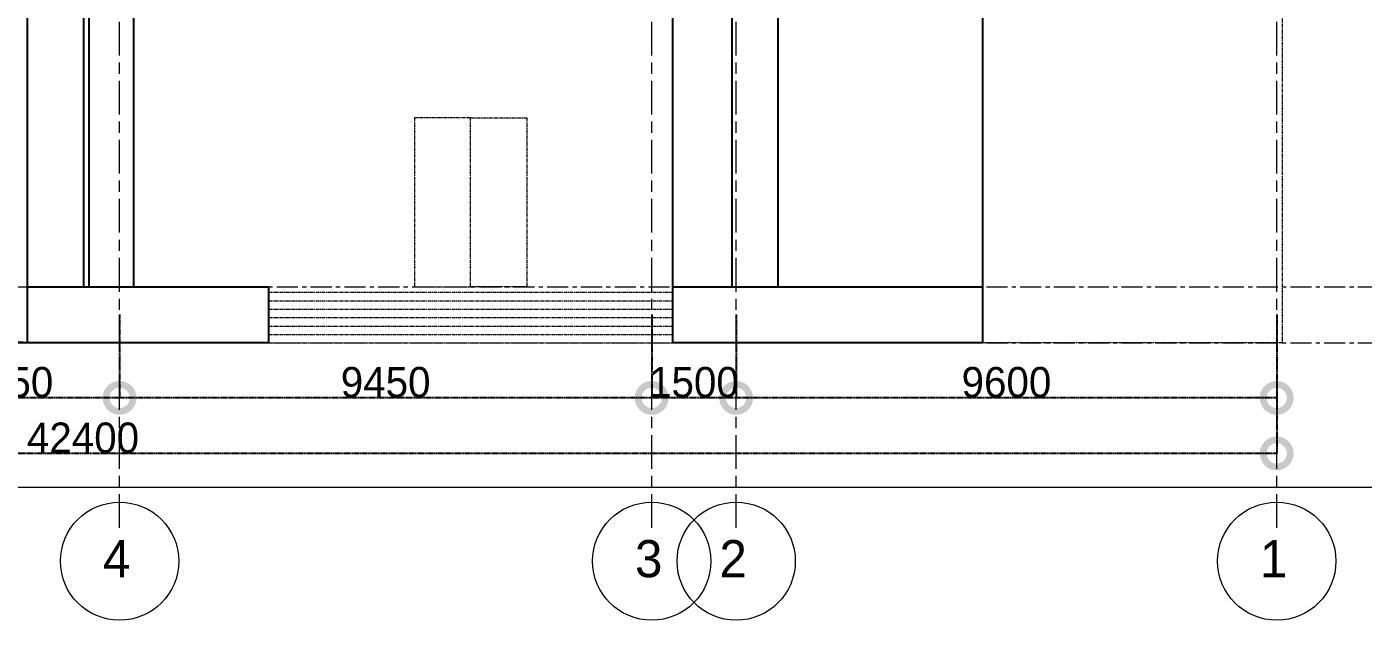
# Model space of a CAD drawing. Header units: millimetres. Extents: x -100356 to 314685, y 446 to 1273965.
# Drawn here: x 217701 to 241437, y 23474 to 34027 of the extents above; entities that cross this region are included whole.
import ezdxf
from ezdxf.xclip import XClip

# ---------------------------------------------------------------- set-up
doc = ezdxf.new("R2010")
doc.units = ezdxf.units.MM
doc.header["$XCLIPFRAME"] = 2
for name, pattern in [('gf$0$CENTER2', [28.575, 19.05, -3.175, 3.175, -3.175]), ('gf$0$Kume - Grid Line', [10.5, 6, -1.25, 2, -1.25]), ('section$0$CENTER', [2, 1.25, -0.25, 0.25, -0.25]), ('section$0$Kume - Grid Line', [10.5, 6, -1.25, 2, -1.25])]:
    doc.linetypes.add(name, pattern=pattern)
doc.layers.get('DEFPOINTS').update_dxf_attribs({"lineweight": 13})
for name, color, linetype, lineweight in [('gf$0$A.Axis', 251, 'gf$0$CENTER2', 13), ('gf$0$S-_ANOTGRID_E', 7, 'Continuous', 5), ('section$0$A-_ANOT----_D', 7, 'Continuous', 5), ('section$0$A-_FLORLEVL_E', 7, 'Continuous', 5), ('section$0$NKC_TRUC', 8, 'section$0$CENTER', 13)]:
    doc.layers.add(name, color=color, linetype=linetype, lineweight=lineweight)
doc.layers.add('NAM', color=3, linetype='Continuous')
doc.styles.add('gf$0$Arial_2', font='Font - TrueType - Arial.ttf', dxfattribs={"width": 0.95, "height": 660})
doc.styles.add('gf$0$Arial_4', font='Font - TrueType - Arial.ttf', dxfattribs={"width": 0.95, "height": 540})
doc.dimstyles.new('gf$0$A3_-_A4_1', dxfattribs={"dimscale": 304.8, "dimtxt": 550.940076, "dimasz": 3.149606, "dimexe": 0, "dimexo": 0.0625, "dimgap": 0, "dimtad": 1, "dimdec": 0, "dimzin": 0, "dimdsep": 46, "dimtxsty": 'gf$0$Arial_4', "dimblk1": 'gf$0$_DotSmall', "dimblk2": 'gf$0$_DotSmall', "dimsah": 1, "dimcen": 0.09, "dimazin": 0, "dimtfac": 1, "dimtdec": 4, "dimtix": 1, "dimtmove": 0, "dimatfit": 3, "dimfxl": 4.92126, "dimfxlon": 1, "dimtvp": 1, "dimtolj": 1, "dimtzin": 0, "dimarcsym": 2})

# ---------------------------------------------------------------- blocks, each defined once
blk = doc.blocks.new('section$0$grid section')
at = {"layer": 'section$0$NKC_TRUC', "ltscale": 300}
for p, q in [((-141943.9, 500), (0, 500)), ((-141943.9, -500), (0, -500))]:
    blk.add_line(p, q, dxfattribs=at)
blk = doc.blocks.new('podium elevation 1')
at = {"layer": 'NAM', "elevation": 0}
for points in [[(-5900, 17839), (-5400, 24439)], [(-5900, 17839), (14199, 17839)], [(-4900, 16842), (10000, 16842)], [(-4900, 16747), (10000, 16747)], [(-4900, 15952), (10000, 15952)], [(-4900, 5328), (10000, 5328)], [(-4900, 4509), (10000, 4509)], [(0, 880), (-5900, 880)]]:
    blk.add_lwpolyline(points, dxfattribs=at)
blk.add_lwpolyline([(-5900, 17839), (-4900, 17839), (-4900, 13563), (-5900, 13563)], close=True, dxfattribs=at)
at = {"layer": 'NAM'}
blk.add_lwpolyline([(-5900, 6380), (-4900, 6380), (-4900, 880), (-5900, 880)], close=True, dxfattribs=at)
blk.add_lwpolyline([(-4900, 6380), (0, 6380)], dxfattribs=at)
at = {"layer": 'section$0$A-_ANOT----_D', "color": 8, "linetype": 'section$0$Kume - Grid Line', "ltscale": 10, "elevation": 0}
for points in [[(-5900, 13563), (-5900, 6380)], [(-5750, 13563), (-5750, 6380)], [(-5600, 13563), (-5600, 6380)], [(-5450, 13563), (-5450, 6380)], [(-5300, 13563), (-5300, 6380)], [(-5150, 13563), (-5150, 6380)], [(-5000, 13563), (-5000, 6380)], [(13100, -4442), (-5900, -4442), (-5900, 880)]]:
    blk.add_lwpolyline(points, dxfattribs=at)
at = {"layer": 'section$0$A-_ANOT----_D', "color": 8, "linetype": 'section$0$Kume - Grid Line', "ltscale": 10}
for points in [[(-4900, 9971), (-1900, 9971), (-1900, 10971), (-4900, 10971)], [(-4900, 9971), (-1900, 9971), (-1900, 8971), (-4900, 8971)]]:
    blk.add_lwpolyline(points, close=True, dxfattribs=at)
blk = doc.blocks.new('ELEVATION 1')
at = {"layer": 'NAM'}
blk.add_blockref('podium elevation 1', (816, 547699, 0), dxfattribs=at)
at = {"layer": 'section$0$A-_FLORLEVL_E'}
ref = blk.add_blockref('section$0$grid section', (-4584, 526178, 0), dxfattribs=dict(at, rotation=270))
XClip(ref).set_block_clipping_path([(-63133.662589381, -3062.3099419163), (16172.8238461059, 101487.3382753241)])
blk = doc.blocks.new('gf$0$Grid - Head-174378-IDEA-1st Storey')
at = {"layer": 'gf$0$S-_ANOTGRID_E', "lineweight": 15}
for start, end in [(360, 180), (180, 360)]:
    blk.add_arc((0, -0.176), 3.5, start, end, dxfattribs=at)
blk = doc.blocks.new('gf$0$_DotSmall')
at = {"color": 0, "linetype": 'ByBlock', "const_width": 0.5}
blk.add_lwpolyline([(-0.0625, 0, 1), (0.0625, 0, 1)], format="xyb", close=True, dxfattribs=at)
blk = doc.blocks.new('*D746')
at = {"layer": 'DEFPOINTS', "color": 0, "transparency": 16777216}
for p in [(230300, 28928), (239900, 28928), (230300, 27428)]:
    blk.add_point(p, dxfattribs=at)
at = {"layer": 'gf$0$A.Axis', "color": 0, "lineweight": -2, "transparency": 16777216}
for p, q in [((230300, 28909), (230300, 27428)), ((239900, 28909), (239900, 27428)), ((239900, 27428), (230300, 27428))]:
    blk.add_line(p, q, dxfattribs=at)
at = {"layer": 'gf$0$A.Axis', "color": 0, "lineweight": -2, "transparency": 16777216, "xscale": 960, "yscale": 960, "zscale": 960, "rotation": 180}
blk.add_blockref('gf$0$_DotSmall', (230300, 27428), dxfattribs=at)
at = {"layer": 'gf$0$A.Axis', "color": 0, "lineweight": -2, "transparency": 16777216, "xscale": 960, "yscale": 960, "zscale": 960}
blk.add_blockref('gf$0$_DotSmall', (239900, 27428), dxfattribs=at)
at = {"layer": 'gf$0$A.Axis', "color": 0, "transparency": 16777216, "insert": (235100, 27704), "char_height": 540, "attachment_point": 5, "style": 'gf$0$Arial_4'}
blk.add_mtext('\\A1;9600', dxfattribs=at)
blk = doc.blocks.new('*D747')
at = {"layer": 'DEFPOINTS', "color": 0, "transparency": 16777216}
for p in [(228800, 28928), (230300, 28928), (228800, 27428)]:
    blk.add_point(p, dxfattribs=at)
at = {"layer": 'gf$0$A.Axis', "color": 0, "lineweight": -2, "transparency": 16777216}
for p, q in [((228800, 28909), (228800, 27428)), ((230300, 28909), (230300, 27428)), ((230300, 27428), (228800, 27428))]:
    blk.add_line(p, q, dxfattribs=at)
at = {"layer": 'gf$0$A.Axis', "color": 0, "lineweight": -2, "transparency": 16777216, "xscale": 960, "yscale": 960, "zscale": 960, "rotation": 180}
blk.add_blockref('gf$0$_DotSmall', (228800, 27428), dxfattribs=at)
at = {"layer": 'gf$0$A.Axis', "color": 0, "lineweight": -2, "transparency": 16777216, "xscale": 960, "yscale": 960, "zscale": 960}
blk.add_blockref('gf$0$_DotSmall', (230300, 27428), dxfattribs=at)
at = {"layer": 'gf$0$A.Axis', "color": 0, "transparency": 16777216, "insert": (229550, 27704), "char_height": 540, "attachment_point": 5, "style": 'gf$0$Arial_4'}
blk.add_mtext('\\A1;1500', dxfattribs=at)
blk = doc.blocks.new('*D748')
at = {"layer": 'DEFPOINTS', "color": 0, "transparency": 16777216}
for p in [(219350, 28928), (228800, 28928), (219350, 27428)]:
    blk.add_point(p, dxfattribs=at)
at = {"layer": 'gf$0$A.Axis', "color": 0, "lineweight": -2, "transparency": 16777216}
for p, q in [((219350, 28909), (219350, 27428)), ((228800, 28909), (228800, 27428)), ((228800, 27428), (219350, 27428))]:
    blk.add_line(p, q, dxfattribs=at)
at = {"layer": 'gf$0$A.Axis', "color": 0, "lineweight": -2, "transparency": 16777216, "xscale": 960, "yscale": 960, "zscale": 960, "rotation": 180}
blk.add_blockref('gf$0$_DotSmall', (219350, 27428), dxfattribs=at)
at = {"layer": 'gf$0$A.Axis', "color": 0, "lineweight": -2, "transparency": 16777216, "xscale": 960, "yscale": 960, "zscale": 960}
blk.add_blockref('gf$0$_DotSmall', (228800, 27428), dxfattribs=at)
at = {"layer": 'gf$0$A.Axis', "color": 0, "transparency": 16777216, "insert": (224075, 27704), "char_height": 540, "attachment_point": 5, "style": 'gf$0$Arial_4'}
blk.add_mtext('\\A1;9450', dxfattribs=at)
blk = doc.blocks.new('*D749')
at = {"layer": 'DEFPOINTS', "color": 0, "transparency": 16777216}
for p in [(215400, 28928), (219350, 28928), (215400, 27428)]:
    blk.add_point(p, dxfattribs=at)
at = {"layer": 'gf$0$A.Axis', "color": 0, "lineweight": -2, "transparency": 16777216}
for p, q in [((215400, 28909), (215400, 27428)), ((219350, 28909), (219350, 27428)), ((219350, 27428), (215400, 27428))]:
    blk.add_line(p, q, dxfattribs=at)
at = {"layer": 'gf$0$A.Axis', "color": 0, "lineweight": -2, "transparency": 16777216, "xscale": 960, "yscale": 960, "zscale": 960, "rotation": 180}
blk.add_blockref('gf$0$_DotSmall', (215400, 27428), dxfattribs=at)
at = {"layer": 'gf$0$A.Axis', "color": 0, "lineweight": -2, "transparency": 16777216, "xscale": 960, "yscale": 960, "zscale": 960}
blk.add_blockref('gf$0$_DotSmall', (219350, 27428), dxfattribs=at)
at = {"layer": 'gf$0$A.Axis', "color": 0, "transparency": 16777216, "insert": (217375, 27704), "char_height": 540, "attachment_point": 5, "style": 'gf$0$Arial_4'}
blk.add_mtext('\\A1;3950', dxfattribs=at)
blk = doc.blocks.new('*D753')
at = {"layer": 'DEFPOINTS', "color": 0, "transparency": 16777216}
for p in [(197500, 27458), (239900, 27468), (197500, 26441)]:
    blk.add_point(p, dxfattribs=at)
at = {"layer": 'gf$0$A.Axis', "color": 0, "lineweight": -2, "transparency": 16777216}
for p, q in [((197500, 27439), (197500, 26441)), ((239900, 27449), (239900, 26441)), ((239900, 26441), (197500, 26441))]:
    blk.add_line(p, q, dxfattribs=at)
at = {"layer": 'gf$0$A.Axis', "color": 0, "lineweight": -2, "transparency": 16777216, "xscale": 960, "yscale": 960, "zscale": 960, "rotation": 180}
blk.add_blockref('gf$0$_DotSmall', (197500, 26441), dxfattribs=at)
at = {"layer": 'gf$0$A.Axis', "color": 0, "lineweight": -2, "transparency": 16777216, "xscale": 960, "yscale": 960, "zscale": 960}
blk.add_blockref('gf$0$_DotSmall', (239900, 26441), dxfattribs=at)
at = {"layer": 'gf$0$A.Axis', "color": 0, "transparency": 16777216, "insert": (218700, 26716), "char_height": 540, "attachment_point": 5, "style": 'gf$0$Arial_4'}
blk.add_mtext('\\A1;42400', dxfattribs=at)

msp = doc.modelspace()

# ---------------------------------------------------------------- linework, layer by layer
at = {"layer": 'gf$0$A.Axis', "linetype": 'gf$0$Kume - Grid Line', "lineweight": 9, "ltscale": 100}
for p, q in [((228800.4, 25115.6, 0), (228800.4, 127445.7, 0)), ((230300.4, 25115.6, 0), (230300.4, 127445.7, 0)), ((239900.4, 25115.6, 0), (239900.4, 127445.7, 0)), ((219350.4, 25115.6, 0), (219350.4, 56080.1, 0))]:
    msp.add_line(p, q, dxfattribs=at)

# ---------------------------------------------------------------- block references
at = {"layer": 'gf$0$A.Axis', "lineweight": 15, "xscale": -300.0000000000001, "yscale": 300.0000000000001, "zscale": 300.0000000000001}
for p in [(219350.4, 24577.3, 0), (228800.4, 24577.3, 0), (230300.4, 24577.3, 0), (239900.4, 24577.3, 0)]:
    msp.add_blockref('gf$0$Grid - Head-174378-IDEA-1st Storey', p, dxfattribs=at)
at = {"layer": 'NAM', "rotation": 89.99999999999999}
msp.add_blockref('ELEVATION 1', (783254.7, 33488.6, 0), dxfattribs=at)

# ---------------------------------------------------------------- texts
at = {"layer": 'gf$0$A.Axis', "char_height": 660, "width": 573.688, "attachment_point": 2, "line_spacing_factor": 0.941778, "style": 'gf$0$Arial_2'}
for s, insert in [('4', (219296.6, 24900.1, 0)), ('3', (228746.6, 24900.1, 0)), ('2', (230246.6, 24900.1, 0)), ('1', (239846.6, 24900.1, 0))]:
    msp.add_mtext(s, dxfattribs=dict(at, insert=insert))

# ---------------------------------------------------------------- dimensions: what is measured, and where the dimension line sits
at = {"layer": 'gf$0$A.Axis'}
for base, p1, p2, override, picture, middle in [((215400.4, 27428.2, 0), (219350.4, 28928.2, 0), (215400.4, 28928.2, 0), {"dimpost": '<>', "dimfxl": 3950}, '*D749', (217375.4, 27704.1, 0)), ((219350.4, 27428.2, 0), (228800.4, 28928.2, 0), (219350.4, 28928.2, 0), {"dimpost": '<>', "dimfxl": 9450.001482}, '*D748', (224075.4, 27703.9, 0)), ((228800.4, 27428.2, 0), (230300.4, 28928.2, 0), (228800.4, 28928.2, 0), {"dimpost": '<>', "dimfxl": 1500}, '*D747', (229550.4, 27703.9, 0)), ((230300.4, 27428.2, 0), (239900.4, 28928.2, 0), (230300.4, 28928.2, 0), {"dimpost": '<>', "dimfxl": 9600}, '*D746', (235100.4, 27703.9, 0))]:
    dim = msp.add_linear_dim(base=base, p1=p1, p2=p2, angle=180, dimstyle='gf$0$A3_-_A4_1', override=override, dxfattribs=at)
    dim.commit()
    dim.dimension.update_dxf_attribs({"geometry": picture, "text_midpoint": middle})
dim = msp.add_linear_dim(base=(197500.4, 26440.5, 0), p1=(239900.4, 27467.7, 0), p2=(197500.4, 27458.2, 0), angle=180, dimstyle='gf$0$A3_-_A4_1', override={"dimpost": '<>', "dimfxl": 6249.998517}, dxfattribs=at)
dim.commit()
dim.dimension.update_dxf_attribs({"geometry": '*D753', "text_midpoint": (218700.4, 26440.5, 0), "dimtype": 160})

doc.saveas('drawing.dxf')
